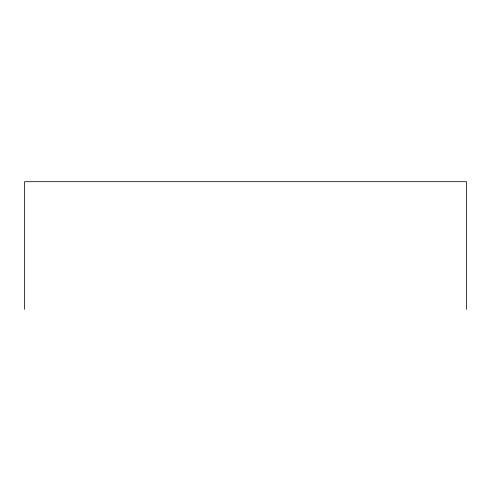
<?xml version="1.0" encoding="UTF-8"?>
<svg xmlns="http://www.w3.org/2000/svg" width="491" height="491" viewBox="0 0 491 491"><rect width="100%" height="100%" fill="white"/><g stroke="black" fill="none" stroke-linecap="round" stroke-linejoin="round"><path stroke-width="0.74" d="M466.45 309.312L466.45 181.688L24.55 181.688L24.55 309.312"/></g></svg>
